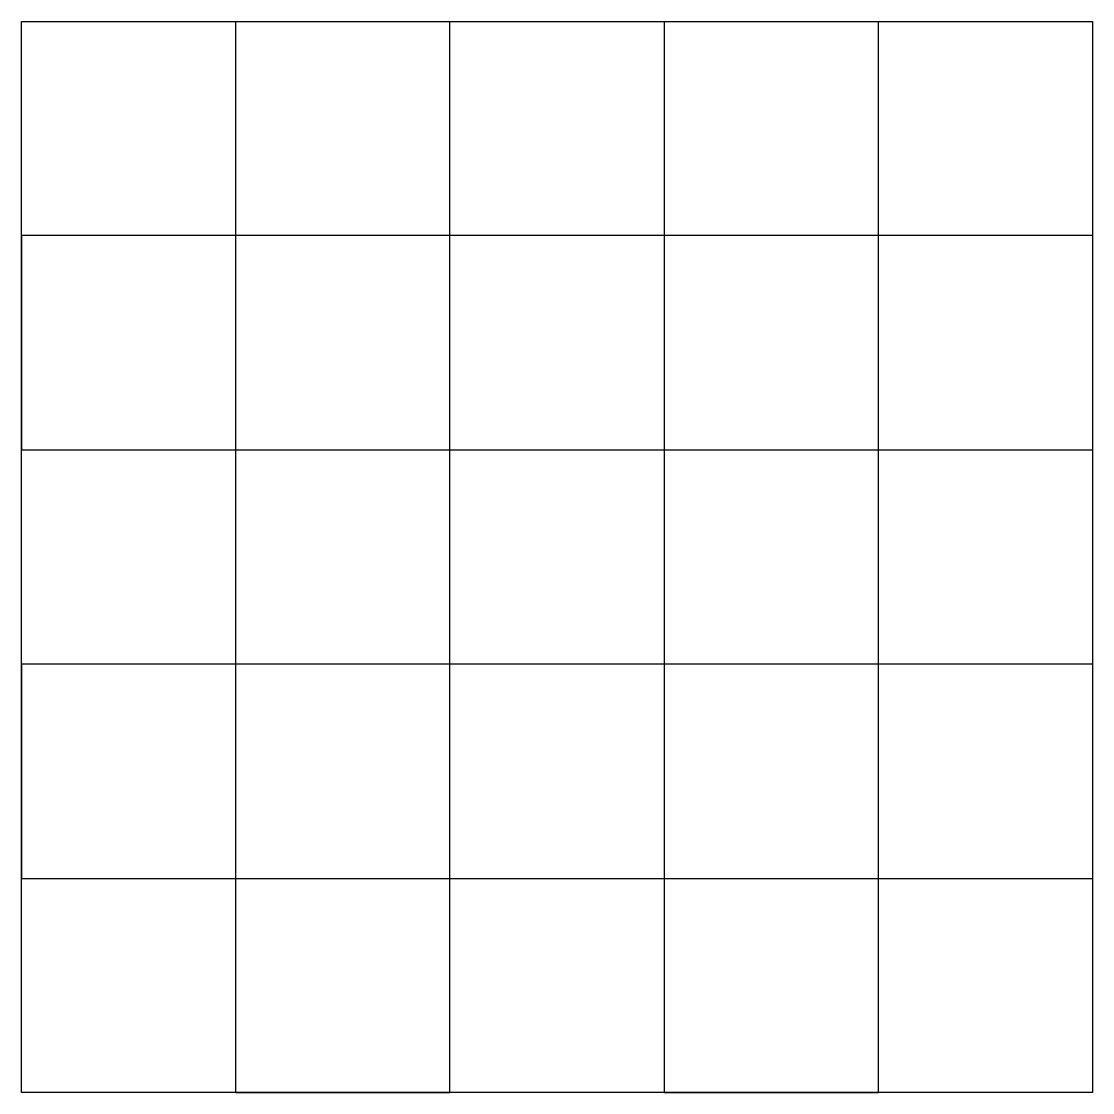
# Model space of a CAD drawing. Header units: millimetres. Extents: x 30 to 105, y -15 to 60.
import ezdxf

# ---------------------------------------------------------------- set-up
doc = ezdxf.new("R2010")
doc.units = ezdxf.units.MM

msp = doc.modelspace()

# ---------------------------------------------------------------- linework, layer by layer
for p, q in [((30, 60), (105, 60)), ((30, -15), (30, 60)), ((30, 60), (45, 60)), ((45, 60), (45, -15)), ((60, -15), (60, 60)), ((60, 60), (75, 60)), ((75, 60), (75, -15)), ((90, -15), (90, 60)), ((90, 60), (105, 60)), ((105, 60), (105, -15)), ((105, 60), (105, 45)), ((105, 45), (30, 45)), ((30, 45), (30, 30)), ((30, 30), (105, 30)), ((105, 30), (105, 15)), ((105, 15), (30, 15)), ((30, 15), (30, 0)), ((30, 0), (105, 0)), ((105, -15), (30, -15)), ((45, -15), (60, -15)), ((75, -15), (90, -15))]:
    msp.add_line(p, q)

doc.saveas('drawing.dxf')
